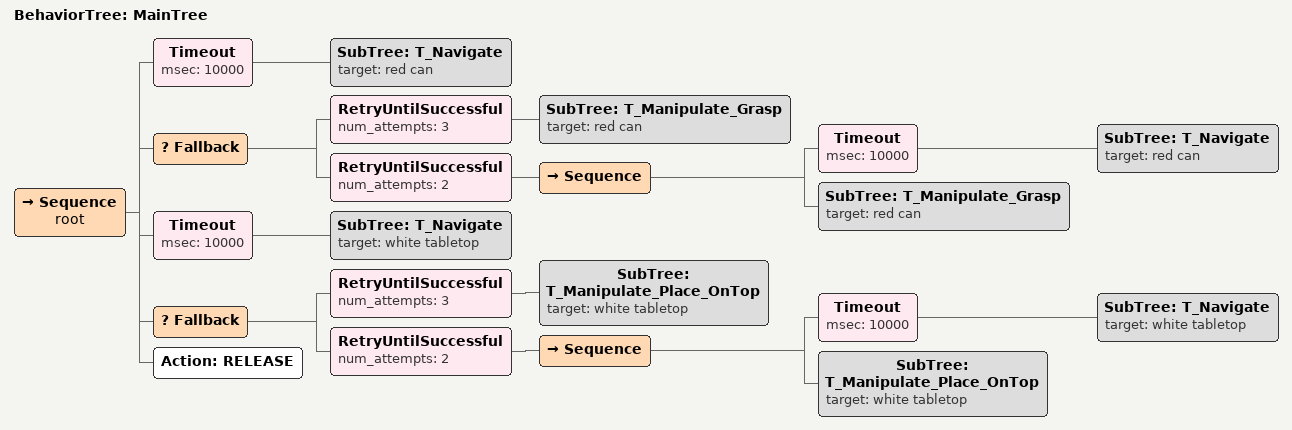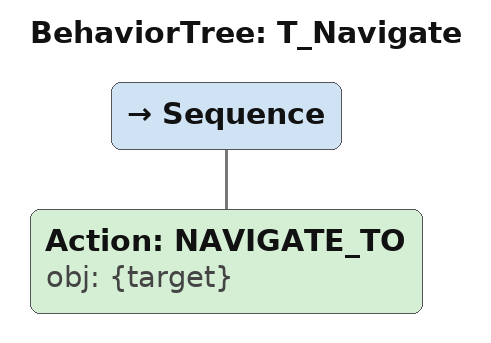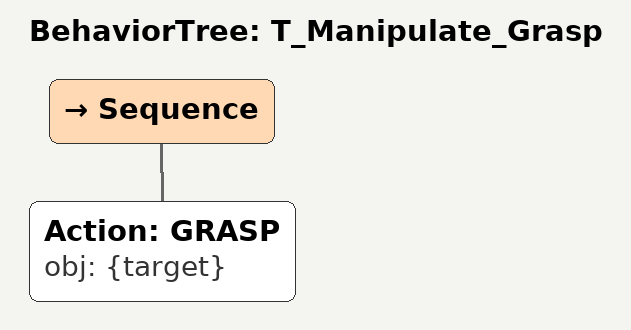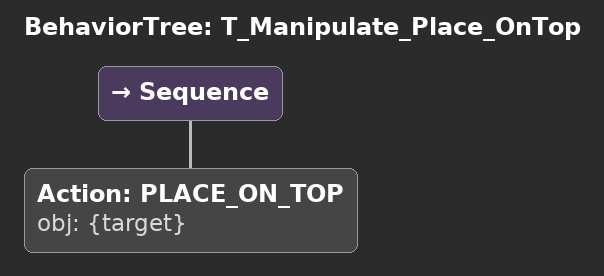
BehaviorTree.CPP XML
<root main_tree_to_execute="MainTree">
  <BehaviorTree ID="MainTree">
    <Sequence name="root">
      <!-- Timeout: Prevent getting stuck navigating to red can -->
      <Timeout msec="10000">
        <SubTree ID="T_Navigate" target="red can"/>
      </Timeout>
      <!-- Fallback: Robust grasp with retry and recovery -->
      <Fallback>
        <!-- Primary attempt: Grasp the red can -->
        <RetryUntilSuccessful num_attempts="3">
          <SubTree ID="T_Manipulate_Grasp" target="red can"/>
        </RetryUntilSuccessful>
        <!-- Recovery: Retry navigation and grasp if initial attempts fail -->
        <RetryUntilSuccessful num_attempts="2">
          <Sequence>
            <Timeout msec="10000">
              <SubTree ID="T_Navigate" target="red can"/>
            </Timeout>
            <SubTree ID="T_Manipulate_Grasp" target="red can"/>
          </Sequence>
        </RetryUntilSuccessful>
      </Fallback>
      <!-- Timeout: Prevent getting stuck navigating to white tabletop -->
      <Timeout msec="10000">
        <SubTree ID="T_Navigate" target="white tabletop"/>
      </Timeout>
      <!-- Fallback: Robust placement with retry and recovery -->
      <Fallback>
        <!-- Primary attempt: Place red can on top of white tabletop -->
        <RetryUntilSuccessful num_attempts="3">
          <SubTree ID="T_Manipulate_Place_OnTop" target="white tabletop"/>
        </RetryUntilSuccessful>
        <!-- Recovery: Retry navigation and placement if initial attempts fail -->
        <RetryUntilSuccessful num_attempts="2">
          <Sequence>
            <Timeout msec="10000">
              <SubTree ID="T_Navigate" target="white tabletop"/>
            </Timeout>
            <SubTree ID="T_Manipulate_Place_OnTop" target="white tabletop"/>
          </Sequence>
        </RetryUntilSuccessful>
      </Fallback>
      <!-- Release after placement to terminate manipulation -->
      <Action ID="RELEASE"/>
    </Sequence>
  </BehaviorTree>
  <BehaviorTree ID="T_Navigate">
    <Sequence>
      <Action ID="NAVIGATE_TO" obj="{target}"/>
    </Sequence>
  </BehaviorTree>
  <BehaviorTree ID="T_Manipulate_Grasp">
    <Sequence>
      <Action ID="GRASP" obj="{target}"/>
    </Sequence>
  </BehaviorTree>
  <BehaviorTree ID="T_Manipulate_Place_OnTop">
    <Sequence>
      <Action ID="PLACE_ON_TOP" obj="{target}"/>
    </Sequence>
  </BehaviorTree>
</root>
